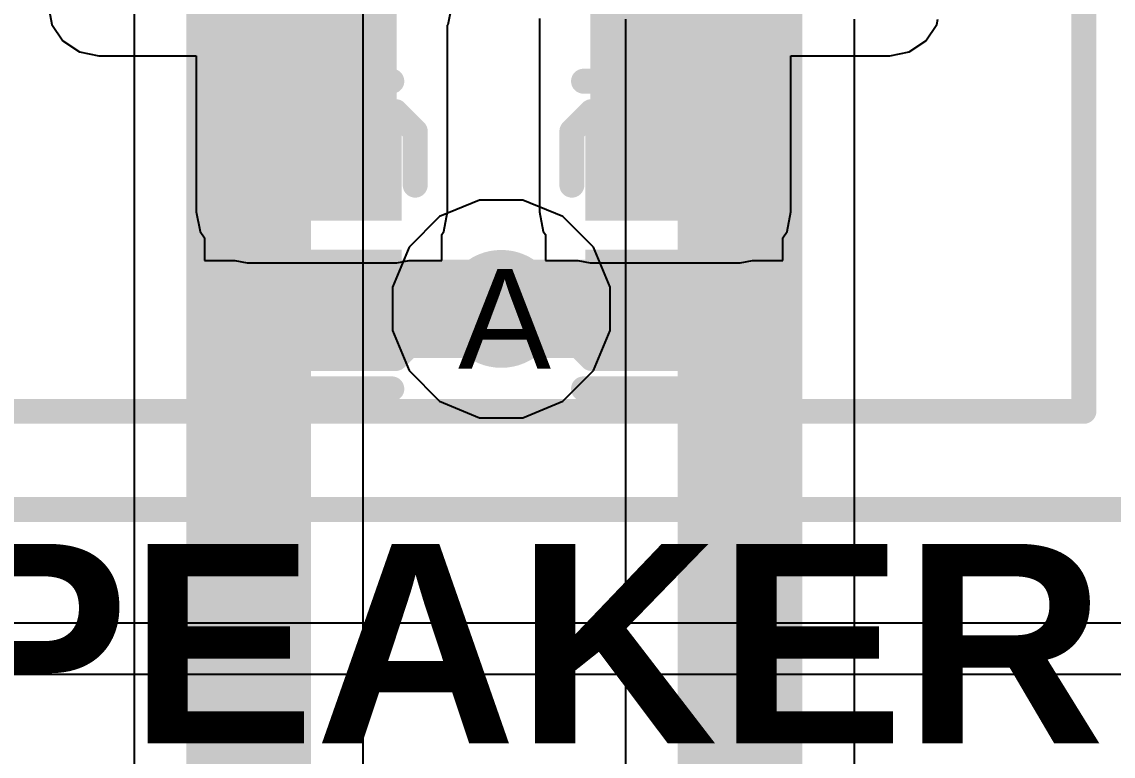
# Model space of a CAD drawing. Header units: inches. Extents: x 0 to 208, y 0 to 213.
# Drawn here: x 0.9413 to 1.16, y 4.0166 to 4.1637 of the extents above; entities that cross this region are included whole.
import ezdxf

# ---------------------------------------------------------------- set-up
doc = ezdxf.new("R2010")
doc.units = ezdxf.units.IN
doc.header["$MEASUREMENT"] = 0
for name, color, linetype in [('Bottom Layer', 5, 'Continuous'), ('Bottom Overlay', 54, 'Continuous'), ('Bottom Paste', 16, 'Continuous'), ('Bottom Solder', 6, 'Continuous'), ('Drill Drawing', 1, 'Continuous'), ('L2_GND1', 16, 'Continuous'), ('L3_SIG1', 76, 'Continuous'), ('L4_PWR', 90, 'Continuous'), ('L5_GND2', 156, 'Continuous'), ('L6_SIG2', 130, 'Continuous'), ('L7_GND3', 216, 'Continuous'), ('Top Layer', 1, 'Continuous'), ('Top Overlay', 2, 'Continuous'), ('Via Holes', 16, 'Continuous')]:
    doc.layers.add(name, color=color, linetype=linetype)
doc.styles.add('Arial', font='', dxfattribs={"height": 0.2})
doc.styles.add('Arial_Bold', font='', dxfattribs={"height": 0.2})
doc.styles.get('Arial').set_extended_font_data('Arial')
doc.styles.get('Arial_Bold').set_extended_font_data('Arial', bold=True)

# ---------------------------------------------------------------- blocks, each defined once
blk = doc.blocks.new('DFN1006_2L__B__D____________B_91')
at = {"layer": 'Bottom Layer'}
for points in [[(-0.02067, 0.01378), (-0.00492, 0.01378), (-0.00492, -0.01378), (-0.02067, -0.01378)], [(0.00492, 0.01378), (0.02067, 0.01378), (0.02067, -0.01378), (0.00492, -0.01378)]]:
    blk.add_hatch(color=5, dxfattribs=at).paths.add_polyline_path(points)
at = {"layer": 'Bottom Paste'}
for points in [[(-0.02067, 0.01378), (-0.00492, 0.01378), (-0.00492, -0.01378), (-0.02067, -0.01378)], [(0.00492, 0.01378), (0.02067, 0.01378), (0.02067, -0.01378), (0.00492, -0.01378)]]:
    blk.add_hatch(color=16, dxfattribs=at).paths.add_polyline_path(points)
at = {"layer": 'Bottom Solder'}
for points in [[(-0.02267, 0.01578), (-0.00292, 0.01578), (-0.00292, -0.01578), (-0.02267, -0.01578)], [(0.00292, 0.01578), (0.02267, 0.01578), (0.02267, -0.01578), (0.00292, -0.01578)]]:
    blk.add_hatch(color=6, dxfattribs=at).paths.add_polyline_path(points)
at = {"layer": 'Bottom Overlay'}
for points in [[(-0.0208, 0.01847, 0.005, 0.005, 0), (-0.02474, 0.01453, 0.005, 0.005, 0)], [(-0.0208, 0.01847, 0.005, 0.005, 0), (-0.01, 0.01847, 0.005, 0.005, 0)], [(0.01, 0.01847, 0.005, 0.005, 0), (0.0208, 0.01847, 0.005, 0.005, 0)], [(0.0208, 0.01847, 0.005, 0.005, 0), (0.02474, 0.01453, 0.005, 0.005, 0)], [(-0.03082, 0.01614, 0.005, 0.005, 0), (-0.03082, -0.01378, 0.005, 0.005, 0)], [(0.03083, 0.01614, 0.005, 0.005, 0), (0.03083, -0.01378, 0.005, 0.005, 0)], [(-0.02474, 0.01453, 0.005, 0.005, 0), (-0.02474, -0.01453, 0.005, 0.005, 0)], [(0.02474, 0.01453, 0.005, 0.005, 0), (0.02474, -0.01453, 0.005, 0.005, 0)], [(-0.02474, -0.01453, 0.005, 0.005, 0), (-0.0208, -0.01847, 0.005, 0.005, 0)], [(0.02474, -0.01453, 0.005, 0.005, 0), (0.0208, -0.01847, 0.005, 0.005, 0)], [(-0.0208, -0.01847, 0.005, 0.005, 0), (-0.01962, -0.01847, 0.005, 0.005, 0)], [(-0.01962, -0.01847, 0.005, 0.005, 0), (-0.01, -0.01847, 0.005, 0.005, 0)], [(0.01, -0.01847, 0.005, 0.005, 0), (0.01962, -0.01847, 0.005, 0.005, 0)], [(0.01962, -0.01847, 0.005, 0.005, 0), (0.0208, -0.01847, 0.005, 0.005, 0)]]:
    blk.add_lwpolyline(points, format="xyseb", dxfattribs=at)
for points in [[(-0.02205, 0.01847, 0.0025, 0.0025, 1), (-0.01955, 0.01847, 0.0025, 0.0025, 1)], [(-0.02205, 0.01847, 0.0025, 0.0025, 1), (-0.01955, 0.01847, 0.0025, 0.0025, 1)], [(-0.01125, 0.01847, 0.0025, 0.0025, 1), (-0.00875, 0.01847, 0.0025, 0.0025, 1)], [(0.00875, 0.01847, 0.0025, 0.0025, 1), (0.01125, 0.01847, 0.0025, 0.0025, 1)], [(0.01955, 0.01847, 0.0025, 0.0025, 1), (0.02205, 0.01847, 0.0025, 0.0025, 1)], [(0.01955, 0.01847, 0.0025, 0.0025, 1), (0.02205, 0.01847, 0.0025, 0.0025, 1)], [(-0.03207, 0.01614, 0.0025, 0.0025, 1), (-0.02957, 0.01614, 0.0025, 0.0025, 1)], [(0.02958, 0.01614, 0.0025, 0.0025, 1), (0.03208, 0.01614, 0.0025, 0.0025, 1)], [(-0.02599, 0.01453, 0.0025, 0.0025, 1), (-0.02349, 0.01453, 0.0025, 0.0025, 1)], [(-0.02599, 0.01453, 0.0025, 0.0025, 1), (-0.02349, 0.01453, 0.0025, 0.0025, 1)], [(0.02349, 0.01453, 0.0025, 0.0025, 1), (0.02599, 0.01453, 0.0025, 0.0025, 1)], [(0.02349, 0.01453, 0.0025, 0.0025, 1), (0.02599, 0.01453, 0.0025, 0.0025, 1)], [(-0.03207, -0.01378, 0.0025, 0.0025, 1), (-0.02957, -0.01378, 0.0025, 0.0025, 1)], [(-0.02599, -0.01453, 0.0025, 0.0025, 1), (-0.02349, -0.01453, 0.0025, 0.0025, 1)], [(-0.02599, -0.01453, 0.0025, 0.0025, 1), (-0.02349, -0.01453, 0.0025, 0.0025, 1)], [(0.02349, -0.01453, 0.0025, 0.0025, 1), (0.02599, -0.01453, 0.0025, 0.0025, 1)], [(0.02349, -0.01453, 0.0025, 0.0025, 1), (0.02599, -0.01453, 0.0025, 0.0025, 1)], [(0.02958, -0.01378, 0.0025, 0.0025, 1), (0.03208, -0.01378, 0.0025, 0.0025, 1)], [(-0.02205, -0.01847, 0.0025, 0.0025, 1), (-0.01955, -0.01847, 0.0025, 0.0025, 1)], [(-0.02205, -0.01847, 0.0025, 0.0025, 1), (-0.01955, -0.01847, 0.0025, 0.0025, 1)], [(-0.02087, -0.01847, 0.0025, 0.0025, 1), (-0.01837, -0.01847, 0.0025, 0.0025, 1)], [(-0.02087, -0.01847, 0.0025, 0.0025, 1), (-0.01837, -0.01847, 0.0025, 0.0025, 1)], [(-0.01125, -0.01847, 0.0025, 0.0025, 1), (-0.00875, -0.01847, 0.0025, 0.0025, 1)], [(0.00875, -0.01847, 0.0025, 0.0025, 1), (0.01125, -0.01847, 0.0025, 0.0025, 1)], [(0.01837, -0.01847, 0.0025, 0.0025, 1), (0.02087, -0.01847, 0.0025, 0.0025, 1)], [(0.01837, -0.01847, 0.0025, 0.0025, 1), (0.02087, -0.01847, 0.0025, 0.0025, 1)], [(0.01955, -0.01847, 0.0025, 0.0025, 1), (0.02205, -0.01847, 0.0025, 0.0025, 1)], [(0.01955, -0.01847, 0.0025, 0.0025, 1), (0.02205, -0.01847, 0.0025, 0.0025, 1)]]:
    blk.add_lwpolyline(points, format="xyseb", close=True, dxfattribs=at)
blk = doc.blocks.new('DFN1006_2L__B__D____________B_92')
at = {"layer": 'Bottom Layer'}
for points in [[(-0.02067, 0.01378), (-0.00492, 0.01378), (-0.00492, -0.01378), (-0.02067, -0.01378)], [(0.00492, 0.01378), (0.02067, 0.01378), (0.02067, -0.01378), (0.00492, -0.01378)]]:
    blk.add_hatch(color=5, dxfattribs=at).paths.add_polyline_path(points)
at = {"layer": 'Bottom Paste'}
for points in [[(-0.02067, 0.01378), (-0.00492, 0.01378), (-0.00492, -0.01378), (-0.02067, -0.01378)], [(0.00492, 0.01378), (0.02067, 0.01378), (0.02067, -0.01378), (0.00492, -0.01378)]]:
    blk.add_hatch(color=16, dxfattribs=at).paths.add_polyline_path(points)
at = {"layer": 'Bottom Solder'}
for points in [[(-0.02267, 0.01578), (-0.00292, 0.01578), (-0.00292, -0.01578), (-0.02267, -0.01578)], [(0.00292, 0.01578), (0.02267, 0.01578), (0.02267, -0.01578), (0.00292, -0.01578)]]:
    blk.add_hatch(color=6, dxfattribs=at).paths.add_polyline_path(points)
at = {"layer": 'Bottom Overlay'}
for points in [[(-0.0208, 0.01847, 0.005, 0.005, 0), (-0.02474, 0.01453, 0.005, 0.005, 0)], [(-0.0208, 0.01847, 0.005, 0.005, 0), (-0.01, 0.01847, 0.005, 0.005, 0)], [(0.01, 0.01847, 0.005, 0.005, 0), (0.0208, 0.01847, 0.005, 0.005, 0)], [(0.0208, 0.01847, 0.005, 0.005, 0), (0.02474, 0.01453, 0.005, 0.005, 0)], [(-0.03082, 0.01614, 0.005, 0.005, 0), (-0.03082, -0.01378, 0.005, 0.005, 0)], [(0.03083, 0.01614, 0.005, 0.005, 0), (0.03083, -0.01378, 0.005, 0.005, 0)], [(-0.02474, 0.01453, 0.005, 0.005, 0), (-0.02474, -0.01453, 0.005, 0.005, 0)], [(0.02474, 0.01453, 0.005, 0.005, 0), (0.02474, -0.01453, 0.005, 0.005, 0)], [(-0.02474, -0.01453, 0.005, 0.005, 0), (-0.0208, -0.01847, 0.005, 0.005, 0)], [(0.02474, -0.01453, 0.005, 0.005, 0), (0.0208, -0.01847, 0.005, 0.005, 0)], [(-0.0208, -0.01847, 0.005, 0.005, 0), (-0.01962, -0.01847, 0.005, 0.005, 0)], [(-0.01962, -0.01847, 0.005, 0.005, 0), (-0.01, -0.01847, 0.005, 0.005, 0)], [(0.01, -0.01847, 0.005, 0.005, 0), (0.01962, -0.01847, 0.005, 0.005, 0)], [(0.01962, -0.01847, 0.005, 0.005, 0), (0.0208, -0.01847, 0.005, 0.005, 0)]]:
    blk.add_lwpolyline(points, format="xyseb", dxfattribs=at)
for points in [[(-0.02205, 0.01847, 0.0025, 0.0025, 1), (-0.01955, 0.01847, 0.0025, 0.0025, 1)], [(-0.02205, 0.01847, 0.0025, 0.0025, 1), (-0.01955, 0.01847, 0.0025, 0.0025, 1)], [(-0.01125, 0.01847, 0.0025, 0.0025, 1), (-0.00875, 0.01847, 0.0025, 0.0025, 1)], [(0.00875, 0.01847, 0.0025, 0.0025, 1), (0.01125, 0.01847, 0.0025, 0.0025, 1)], [(0.01955, 0.01847, 0.0025, 0.0025, 1), (0.02205, 0.01847, 0.0025, 0.0025, 1)], [(0.01955, 0.01847, 0.0025, 0.0025, 1), (0.02205, 0.01847, 0.0025, 0.0025, 1)], [(-0.03207, 0.01614, 0.0025, 0.0025, 1), (-0.02957, 0.01614, 0.0025, 0.0025, 1)], [(0.02958, 0.01614, 0.0025, 0.0025, 1), (0.03208, 0.01614, 0.0025, 0.0025, 1)], [(-0.02599, 0.01453, 0.0025, 0.0025, 1), (-0.02349, 0.01453, 0.0025, 0.0025, 1)], [(-0.02599, 0.01453, 0.0025, 0.0025, 1), (-0.02349, 0.01453, 0.0025, 0.0025, 1)], [(0.02349, 0.01453, 0.0025, 0.0025, 1), (0.02599, 0.01453, 0.0025, 0.0025, 1)], [(0.02349, 0.01453, 0.0025, 0.0025, 1), (0.02599, 0.01453, 0.0025, 0.0025, 1)], [(-0.03207, -0.01378, 0.0025, 0.0025, 1), (-0.02957, -0.01378, 0.0025, 0.0025, 1)], [(-0.02599, -0.01453, 0.0025, 0.0025, 1), (-0.02349, -0.01453, 0.0025, 0.0025, 1)], [(-0.02599, -0.01453, 0.0025, 0.0025, 1), (-0.02349, -0.01453, 0.0025, 0.0025, 1)], [(0.02349, -0.01453, 0.0025, 0.0025, 1), (0.02599, -0.01453, 0.0025, 0.0025, 1)], [(0.02349, -0.01453, 0.0025, 0.0025, 1), (0.02599, -0.01453, 0.0025, 0.0025, 1)], [(0.02958, -0.01378, 0.0025, 0.0025, 1), (0.03208, -0.01378, 0.0025, 0.0025, 1)], [(-0.02205, -0.01847, 0.0025, 0.0025, 1), (-0.01955, -0.01847, 0.0025, 0.0025, 1)], [(-0.02205, -0.01847, 0.0025, 0.0025, 1), (-0.01955, -0.01847, 0.0025, 0.0025, 1)], [(-0.02087, -0.01847, 0.0025, 0.0025, 1), (-0.01837, -0.01847, 0.0025, 0.0025, 1)], [(-0.02087, -0.01847, 0.0025, 0.0025, 1), (-0.01837, -0.01847, 0.0025, 0.0025, 1)], [(-0.01125, -0.01847, 0.0025, 0.0025, 1), (-0.00875, -0.01847, 0.0025, 0.0025, 1)], [(0.00875, -0.01847, 0.0025, 0.0025, 1), (0.01125, -0.01847, 0.0025, 0.0025, 1)], [(0.01837, -0.01847, 0.0025, 0.0025, 1), (0.02087, -0.01847, 0.0025, 0.0025, 1)], [(0.01837, -0.01847, 0.0025, 0.0025, 1), (0.02087, -0.01847, 0.0025, 0.0025, 1)], [(0.01955, -0.01847, 0.0025, 0.0025, 1), (0.02205, -0.01847, 0.0025, 0.0025, 1)], [(0.01955, -0.01847, 0.0025, 0.0025, 1), (0.02205, -0.01847, 0.0025, 0.0025, 1)]]:
    blk.add_lwpolyline(points, format="xyseb", close=True, dxfattribs=at)
blk = doc.blocks.new('HC_XH_2A_G_154')
at = {"layer": 'Top Overlay'}
for points in [[(0.14764, 0.13779, 0.005, 0.005, 0), (-0.14764, 0.13779, 0.005, 0.005, 0)], [(-0.11811, 0.11811, 0.005, 0.005, 0), (-0.11811, -0.01181, 0.005, 0.005, 0)], [(0.11811, 0.11811, 0.005, 0.005, 0), (-0.11811, 0.11811, 0.005, 0.005, 0)]]:
    blk.add_lwpolyline(points, format="xyseb", dxfattribs=at)
blk.add_lwpolyline([(-0.11936, 0.11811, 0.0025, 0.0025, 1), (-0.11686, 0.11811, 0.0025, 0.0025, 1)], format="xyseb", close=True, dxfattribs=at)
blk.add_lwpolyline([(-0.11936, 0.11811, 0.0025, 0.0025, 1), (-0.11686, 0.11811, 0.0025, 0.0025, 1)], format="xyseb", close=True, dxfattribs=at)

msp = doc.modelspace()

# ---------------------------------------------------------------- hatches: boundary and pattern name
at = {"layer": 'Bottom Layer'}
for points in [[(1.01645, 4.12561), (1.01645, 4.22465), (0.98645, 4.22465), (0.98645, 4.12561)], [(1.08522, 4.12561), (1.08522, 4.22465), (1.05522, 4.22465), (1.05522, 4.12561)], [(1.08378, 4.09637), (1.08378, 4.11606), (0.98789, 4.11606), (0.98789, 4.09637)]]:
    msp.add_hatch(color=5, dxfattribs=at).paths.add_polyline_path(points)
h = msp.add_hatch(color=5, dxfattribs=at)
edge = h.paths.add_edge_path()
edge.add_arc((1.03739, 4.10619), 0.01181, 0, 360)
at = {"layer": 'L2_GND1'}
h = msp.add_hatch(color=16, dxfattribs=at)
edge = h.paths.add_edge_path()
edge.add_arc((1.03739, 4.10619), 0.01181, 0, 360)
at = {"layer": 'L3_SIG1'}
h = msp.add_hatch(color=76, dxfattribs=at)
edge = h.paths.add_edge_path()
edge.add_arc((1.03739, 4.10619), 0.01181, 0, 360)
at = {"layer": 'L4_PWR'}
h = msp.add_hatch(color=90, dxfattribs=at)
edge = h.paths.add_edge_path()
edge.add_arc((1.03739, 4.10619), 0.01181, 0, 360)
at = {"layer": 'L5_GND2'}
h = msp.add_hatch(color=156, dxfattribs=at)
edge = h.paths.add_edge_path()
edge.add_arc((1.03739, 4.10619), 0.01181, 0, 360)
at = {"layer": 'L6_SIG2'}
h = msp.add_hatch(color=130, dxfattribs=at)
edge = h.paths.add_edge_path()
edge.add_arc((1.03739, 4.10619), 0.01181, 0, 360)
at = {"layer": 'L7_GND3'}
h = msp.add_hatch(color=216, dxfattribs=at)
edge = h.paths.add_edge_path()
edge.add_arc((1.03739, 4.10619), 0.01181, 0, 360)
at = {"layer": 'Top Layer'}
h = msp.add_hatch(color=1, dxfattribs=at)
edge = h.paths.add_edge_path()
edge.add_arc((1.03739, 4.10619), 0.01181, 0, 360)
at = {"layer": 'Via Holes'}
h = msp.add_hatch(color=7, dxfattribs=at)
edge = h.paths.add_edge_path()
edge.add_arc((1.03739, 4.10619), 0.00591, 0, 360)

# ---------------------------------------------------------------- linework, layer by layer
at = {"layer": 'Bottom Layer'}
for p, q in [((0.94659, 4.16709), (0.94736, 4.16318)), ((1.02673, 4.16318), (1.02751, 4.16709)), ((0.94736, 4.16318), (0.94957, 4.15988)), ((1.02664, 4.16305), (1.02673, 4.16318)), ((1.04502, 4.16441), (1.04502, 4.12561)), ((1.12243, 4.15988), (1.12464, 4.16318)), ((1.12464, 4.16318), (1.12485, 4.16424)), ((1.02664, 4.12561), (1.02664, 4.16305)), ((0.94957, 4.15988), (0.95288, 4.15767)), ((1.11912, 4.15767), (1.12243, 4.15988)), ((0.95288, 4.15767), (0.95678, 4.15689)), ((0.95678, 4.15689), (0.97625, 4.15689)), ((0.97625, 4.15689), (0.97625, 4.12561)), ((1.09541, 4.12561), (1.09541, 4.15689)), ((1.09541, 4.15689), (1.11522, 4.15689)), ((1.11522, 4.15689), (1.11912, 4.15767)), ((0.97625, 4.12561), (0.97703, 4.1217)), ((1.02587, 4.1217), (1.02664, 4.12561)), ((1.04502, 4.12561), (1.0458, 4.1217)), ((1.09464, 4.1217), (1.09541, 4.12561)), ((0.97703, 4.1217), (0.97789, 4.12042)), ((1.02545, 4.12107), (1.02587, 4.1217)), ((1.0458, 4.1217), (1.04622, 4.12107)), ((1.09378, 4.12042), (1.09464, 4.1217)), ((0.97789, 4.12042), (0.97789, 4.1159)), ((1.02545, 4.1159), (1.02545, 4.12107)), ((1.04622, 4.12107), (1.04622, 4.1159)), ((1.09378, 4.1159), (1.09378, 4.12042)), ((0.97789, 4.1159), (0.98397, 4.1159)), ((0.98397, 4.1159), (0.98645, 4.11541)), ((0.98645, 4.11541), (1.01645, 4.11541)), ((1.01645, 4.11541), (1.01892, 4.1159)), ((1.01892, 4.1159), (1.02545, 4.1159)), ((1.04622, 4.1159), (1.05274, 4.1159)), ((1.05274, 4.1159), (1.05522, 4.11541)), ((1.05522, 4.11541), (1.08522, 4.11541)), ((1.08522, 4.11541), (1.08769, 4.1159)), ((1.08769, 4.1159), (1.09378, 4.1159))]:
    msp.add_line(p, q, dxfattribs=at)
at = {"layer": 'L2_GND1'}
for p, q in [((1.03305, 4.128), (1.02503, 4.12468)), ((1.04172, 4.128), (1.03305, 4.128)), ((1.04974, 4.12468), (1.04172, 4.128)), ((1.02503, 4.12468), (1.0189, 4.11854)), ((1.05588, 4.11854), (1.04974, 4.12468)), ((1.0189, 4.11854), (1.01557, 4.11052)), ((1.0592, 4.11052), (1.05588, 4.11854)), ((1.01557, 4.11052), (1.01557, 4.10185)), ((1.0592, 4.10185), (1.0592, 4.11052)), ((1.01557, 4.10185), (1.0189, 4.09383)), ((1.05588, 4.09383), (1.0592, 4.10185)), ((1.0189, 4.09383), (1.02503, 4.0877)), ((1.04974, 4.0877), (1.05588, 4.09383)), ((1.02503, 4.0877), (1.03305, 4.08438)), ((1.04172, 4.08438), (1.04974, 4.0877)), ((1.03305, 4.08438), (1.04172, 4.08438))]:
    msp.add_line(p, q, dxfattribs=at)
at = {"layer": 'L4_PWR'}
for p, q in [((1.03305, 4.128), (1.02503, 4.12468)), ((1.04172, 4.128), (1.03305, 4.128)), ((1.04974, 4.12468), (1.04172, 4.128)), ((1.02503, 4.12468), (1.0189, 4.11854)), ((1.05588, 4.11854), (1.04974, 4.12468)), ((1.0189, 4.11854), (1.01557, 4.11052)), ((1.0592, 4.11052), (1.05588, 4.11854)), ((1.01557, 4.11052), (1.01557, 4.10185)), ((1.0592, 4.10185), (1.0592, 4.11052)), ((1.01557, 4.10185), (1.0189, 4.09383)), ((1.05588, 4.09383), (1.0592, 4.10185)), ((1.0189, 4.09383), (1.02503, 4.0877)), ((1.04974, 4.0877), (1.05588, 4.09383)), ((1.02503, 4.0877), (1.03305, 4.08438)), ((1.04172, 4.08438), (1.04974, 4.0877)), ((1.03305, 4.08438), (1.04172, 4.08438)), ((1.26876, 4.0432), (0.84129, 4.0432)), ((0.012, 4.033), (1.26876, 4.033))]:
    msp.add_line(p, q, dxfattribs=at)
at = {"layer": 'Top Layer'}
for p, q in [((0.96384, 4.17137), (0.96384, 4.01458)), ((1.00972, 4.01458), (1.00972, 4.17137)), ((1.06228, 4.16424), (1.06228, 4.01458)), ((1.10816, 4.01458), (1.10816, 4.16424))]:
    msp.add_line(p, q, dxfattribs=at)
for points in [[(0.98678, 3.99083, 0.025, 0.025, 0), (0.98678, 4.20377, 0.025, 0.025, 0)], [(1.08522, 3.98884, 0.025, 0.025, 0), (1.08522, 4.20377, 0.025, 0.025, 0)]]:
    msp.add_lwpolyline(points, format="xyseb", dxfattribs=at)

# ---------------------------------------------------------------- block references
for name, p, rotation in [('HC_XH_2A_G_154', (1.036, 4.20377), 180), ('DFN1006_2L__B__D____________B_91', (1.00167, 4.12098), 90), ('DFN1006_2L__B__D____________B_92', (1.07, 4.12098), 90)]:
    msp.add_blockref(name, p, dxfattribs=dict(rotation=rotation))

# ---------------------------------------------------------------- texts
at = {"layer": 'Drill Drawing', "style": 'Arial'}
msp.add_text('A', height=0.02, dxfattribs=at).set_placement((1.02872, 4.09419))
at = {"layer": 'Top Overlay', "style": 'Arial_Bold'}
msp.add_text('SPEAKER', height=0.04, rotation=360, dxfattribs=at).set_placement((0.88825, 4.0191))

doc.saveas('drawing.dxf')
